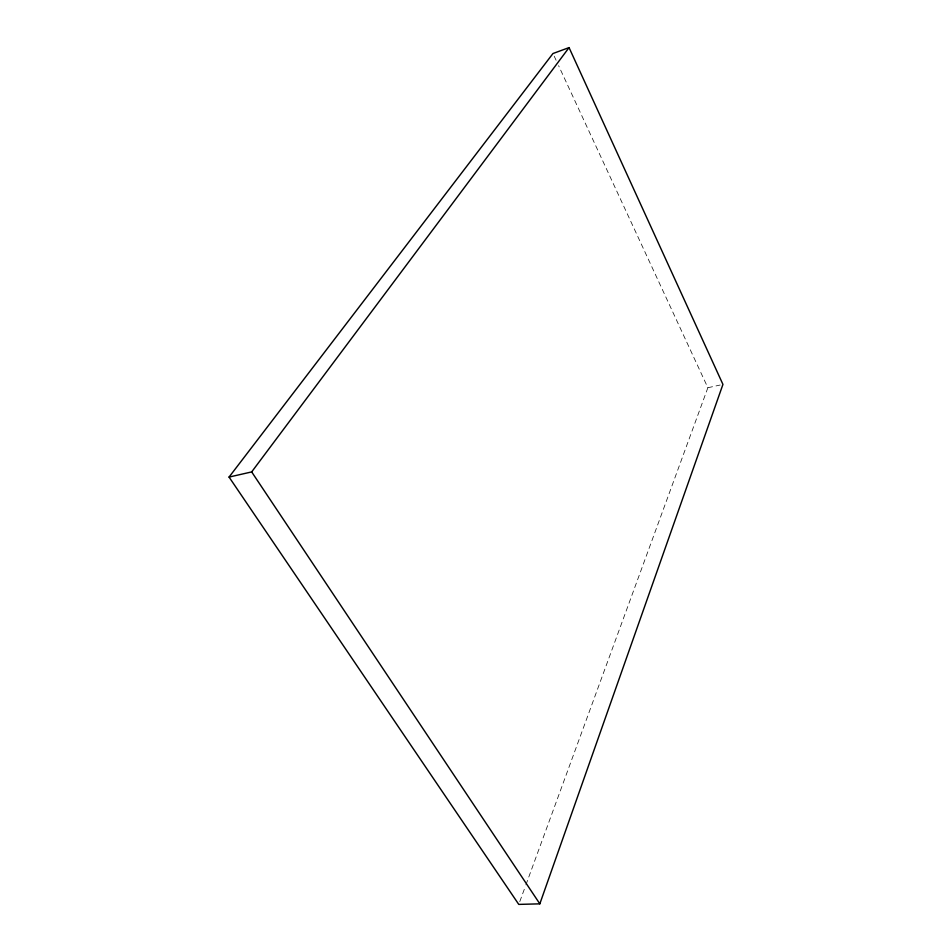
<?xml version="1.0" encoding="UTF-8"?>
<svg xmlns="http://www.w3.org/2000/svg" width="952" height="952" viewBox="0 0 952 952"><rect width="100%" height="100%" fill="white"/><g stroke="black" fill="none" stroke-linecap="round" stroke-linejoin="round"><path stroke-width="0.71" stroke-dasharray="4.76 3.57" d="M519.78 901.603L525.409 886.252M525.92 884.848L707.871 387.726L558.598 65.652M707.871 387.726L720.2 385.013M554.219 56.216L556.099 60.262"/><path stroke-width="1.43" d="M539.832 903.841L722.937 384.406L569.058 47.6L552.969 53.526L229.063 477.071L518.769 904.4L539.832 903.841L251.673 471.918L229.063 477.071M251.673 471.918L569.058 47.6"/></g></svg>
